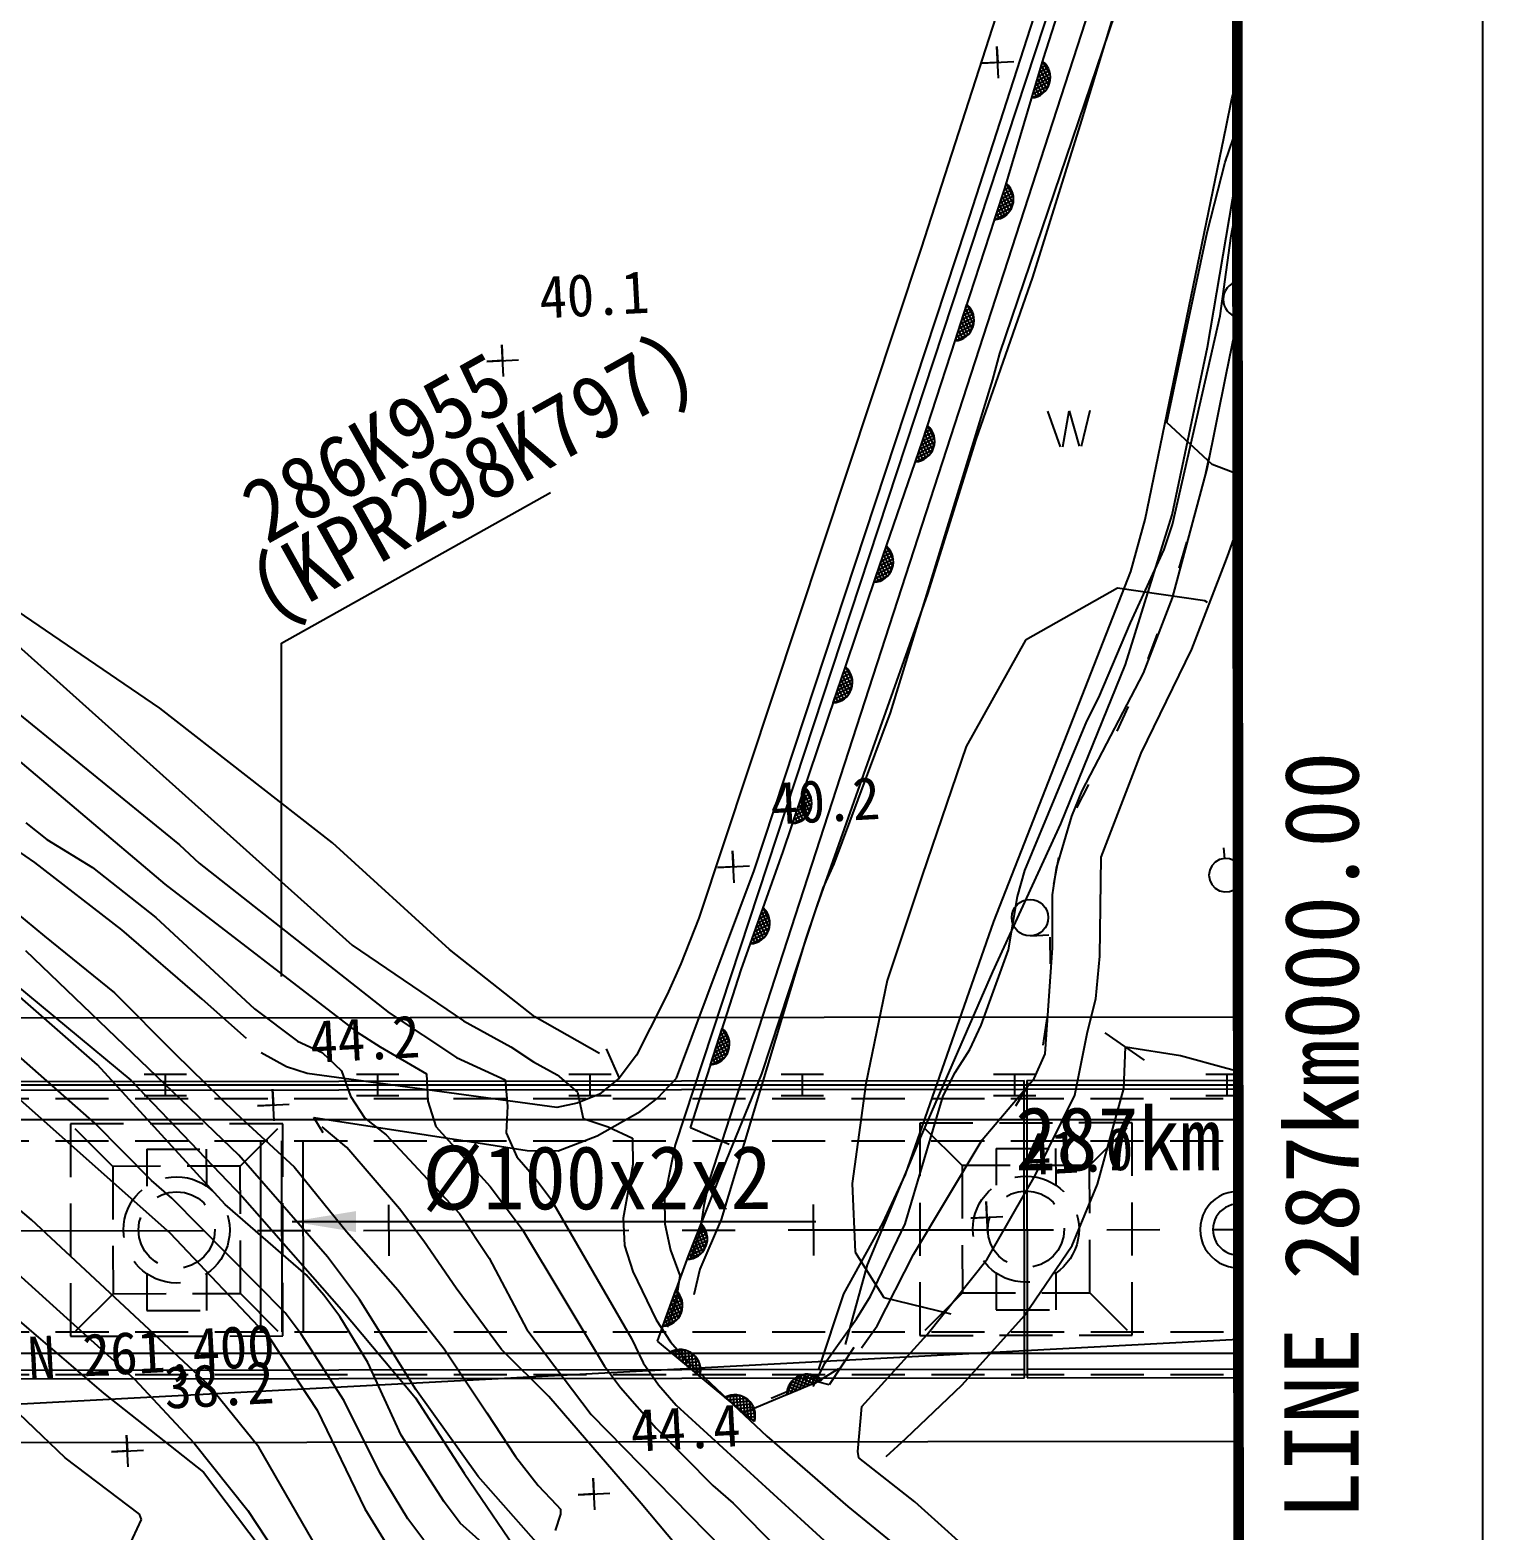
# Model space of a CAD drawing. Header units: millimetres. Extents: x 18534 to 19330, y 1103 to 1810.
# Drawn here: x 19261.5 to 19329.9, y 1459.4 to 1530.1 of the extents above; entities that cross this region are included whole.
import ezdxf
from ezdxf.enums import TextEntityAlignment as Align
from ezdxf.xclip import XClip

# ---------------------------------------------------------------- set-up
doc = ezdxf.new("R2010")
doc.units = ezdxf.units.MM
doc.header["$LTSCALE"] = 10
doc.header["$MEASUREMENT"] = 0
doc.header["$XCLIPFRAME"] = 2
for name, pattern in [('A-CENTR01', [2, 1.25, -0.25, 0.25, -0.25]), ('CENTER', [2, 1.25, -0.25, 0.25, -0.25]), ('DASHED2', [0.375, 0.25, -0.125]), ('HIDDEN', [0.375, 0.25, -0.125])]:
    doc.linetypes.add(name, pattern=pattern)
for name, color, linetype in [('TN-CABL', 4, 'Continuous'), ('TN-MACL', 6, 'A-CENTR01'), ('TZ-BASE', 253, 'Continuous'), ('TZ-CABL', 4, 'Continuous'), ('TZ-MACT', 6, 'Continuous')]:
    doc.layers.add(name, color=color, linetype=linetype)
doc.layers.add('TX-PAPR', color=2, linetype='Continuous', plot=False)
doc.styles.add('GUL', font='GulimChe.ttf')
doc.styles.get("Standard").update_dxf_attribs({"font": 'GulimChe.ttf'})
doc.styles.add('굴림체', font='GulimChe.ttf')
doc.linetypes.add('ZIGZAG', pattern='A,0.0001,-0.2,[131,ltypeshp.shx,S=0.2,R=0,X=-0.2,Y=0],-0.4,[131,ltypeshp.shx,S=0.2,R=180,X=0.2,Y=0],-0.2', length=0.8001)
doc.dimstyles.get("Standard").update_dxf_attribs({"dimtxt": 0.18, "dimasz": 0.18, "dimexe": 0.18, "dimexo": 0.0625, "dimgap": 0.09, "dimtad": 0, "dimtih": 1, "dimtoh": 1, "dimdec": 4, "dimzin": 0, "dimdsep": 46, "dimtxsty": 'Standard', "dimcen": 0.09, "dimadec": 0, "dimazin": 0, "dimtfac": 1, "dimtdec": 4, "dimtofl": 0, "dimtmove": 0, "dimatfit": 3, "dimfxl": 0, "dimtolj": 1, "dimtzin": 0, "dimarcsym": 0})

# ---------------------------------------------------------------- blocks, each defined once
blk = doc.blocks.new('JD-FGHFH5FN')
at = {"layer": 'TZ-BASE'}
for p, q in [((699.385, 91.277, -54.753), (685.06, 46.883, -54.753)), ((687.175, 47.858, -51.638), (699.39, 85.637, -51.638)), ((699.397, 77.939, 38.993), (675.098, 3.002, 38.993)), ((695.118, 70.368, 39.993), (673.481, 4.63, 39.993)), ((696.473, 64.653, 37.993), (688.746, 41.912, 37.993)), ((690.828, 55.809, 38.652), (692.707, 61.721, 38.652)), ((692.631, 52.902, 38.714), (695.035, 60.876, 38.714)), ((688.631, 56.379, 40.309), (688.671, 55.63, 40.309)), ((688.711, 54.881, 40.309), (688.631, 56.379, 40.309)), ((687.922, 55.591, 40.309), (689.42, 55.67, 40.309)), ((688.671, 55.63, 40.309), (687.922, 55.591, 40.309)), ((689, 49.692, 38.652), (690.828, 55.809, 38.652)), ((690.274, 53.956, 38.652), (690.79, 55.68, 38.652)), ((691.098, 55.233, 38.652), (690.571, 54.949, 38.652)), ((691.039, 55.372, 38.652), (690.632, 55.152, 38.652)), ((691.069, 54.541, 38.652), (690.67, 55.28, 38.652)), ((690.96, 55.5, 38.652), (690.693, 55.355, 38.652)), ((691.13, 54.743, 38.652), (690.731, 55.483, 38.652)), ((690.86, 55.617, 38.652), (690.753, 55.559, 38.652)), ((691.141, 55.039, 38.652), (690.799, 55.673, 38.652)), ((691.066, 54.534, 38.652), (690.328, 54.136, 38.652)), ((691.13, 54.739, 38.652), (690.389, 54.339, 38.652)), ((690.641, 54.07, 38.652), (690.427, 54.467, 38.652)), ((691.148, 54.919, 38.652), (690.45, 54.542, 38.652)), ((690.767, 54.153, 38.652), (690.488, 54.67, 38.652)), ((691.135, 55.083, 38.652), (690.51, 54.746, 38.652)), ((690.882, 54.256, 38.652), (690.549, 54.873, 38.652)), ((690.983, 54.384, 38.652), (690.609, 55.077, 38.652)), ((699.69, 53.912, 37.993), (699.95, 54.846, 37.993)), ((690.356, 53.968, 38.652), (690.306, 54.06, 38.652)), ((690.897, 54.273, 38.652), (690.321, 53.962, 38.652)), ((690.504, 54.008, 38.652), (690.366, 54.263, 38.652)), ((699.42, 52.602, 37.993), (699.69, 53.912, 37.993)), ((690.323, 45.514, 38.714), (692.631, 52.902, 38.714)), ((695.607, 34.09, 37.993), (699.42, 52.602, 37.993)), ((699.379, 50.938, 41.808), (699.952, 52.582, 41.808)), ((698.54, 47.612, 41.808), (699.379, 50.938, 41.808)), ((698.54, 47.612, 41.808), (699.379, 50.938, 41.808)), ((699.379, 50.938, 41.808), (699.421, 51.059, 41.808)), ((699.877, 50.088, 38.402), (699.954, 50.421, 38.402)), ((687.115, 43.904, 38.652), (689, 49.692, 38.652)), ((688.52, 48.218, 38.652), (689.078, 49.93, 38.652)), ((689.32, 49.615, 38.652), (688.907, 49.406, 38.652)), ((689.329, 48.784, 38.652), (688.948, 49.532, 38.652)), ((689.244, 49.745, 38.652), (688.973, 49.607, 38.652)), ((689.396, 48.984, 38.652), (689.014, 49.734, 38.652)), ((689.147, 49.864, 38.652), (689.039, 49.809, 38.652)), ((689.413, 49.28, 38.652), (689.087, 49.922, 38.652)), ((699.424, 47.402, 38.402), (699.877, 50.088, 38.402)), ((689.395, 48.98, 38.652), (688.644, 48.599, 38.652)), ((689.417, 49.16, 38.652), (688.71, 48.8, 38.652)), ((689.018, 48.403, 38.652), (688.751, 48.927, 38.652)), ((689.408, 49.324, 38.652), (688.776, 49.002, 38.652)), ((689.135, 48.504, 38.652), (688.817, 49.129, 38.652)), ((689.375, 49.475, 38.652), (688.841, 49.204, 38.652)), ((689.24, 48.629, 38.652), (688.883, 49.33, 38.652)), ((699.666, 47.466, 38.993), (699.955, 49.022, 38.993)), ((688.602, 48.228, 38.652), (688.554, 48.322, 38.652)), ((689.151, 48.52, 38.652), (688.567, 48.223, 38.652)), ((689.326, 48.777, 38.652), (688.579, 48.397, 38.652)), ((688.751, 48.265, 38.652), (688.62, 48.524, 38.652)), ((688.89, 48.324, 38.652), (688.686, 48.725, 38.652)), ((677.191, 17.563, -51.638), (687.175, 47.858, -51.638)), ((697.587, 43.2, 41.808), (698.54, 47.612, 41.808)), ((697.587, 43.2, 41.808), (698.54, 47.612, 41.808)), ((698.549, 42.207, 38.402), (699.424, 47.402, 38.402)), ((699.426, 45.751, 38.993), (699.666, 47.466, 38.993)), ((685.06, 46.883, -54.753), (674.596, 15.318, -54.753)), ((687.655, 37.859, 38.714), (690.323, 45.514, 38.714)), ((699.139, 43.698, 38.993), (699.426, 45.751, 38.993)), ((685.122, 37.779, 38.652), (687.115, 43.904, 38.652)), ((686.662, 42.513, 38.652), (687.22, 44.225, 38.652)), ((687.462, 43.911, 38.652), (687.049, 43.701, 38.652)), ((687.386, 44.04, 38.652), (687.115, 43.902, 38.652)), ((687.537, 43.279, 38.652), (687.156, 44.029, 38.652)), ((687.289, 44.159, 38.652), (687.18, 44.104, 38.652)), ((687.555, 43.575, 38.652), (687.228, 44.217, 38.652)), ((687.537, 43.276, 38.652), (686.786, 42.894, 38.652)), ((687.559, 43.455, 38.652), (686.852, 43.095, 38.652)), ((687.16, 42.698, 38.652), (686.893, 43.222, 38.652)), ((687.55, 43.619, 38.652), (686.918, 43.297, 38.652)), ((687.277, 42.799, 38.652), (686.959, 43.424, 38.652)), ((687.517, 43.77, 38.652), (686.983, 43.499, 38.652)), ((687.382, 42.924, 38.652), (687.025, 43.625, 38.652)), ((687.471, 43.079, 38.652), (687.09, 43.827, 38.652)), ((696.64, 38.664, 41.808), (697.587, 43.2, 41.808)), ((696.64, 38.664, 41.808), (697.587, 43.2, 41.808)), ((696.907, 33.861, 38.993), (699.139, 43.698, 38.993)), ((699.43, 40.924, 39.993), (699.96, 43.537, 39.993)), ((686.744, 42.523, 38.652), (686.696, 42.617, 38.652)), ((687.293, 42.815, 38.652), (686.709, 42.518, 38.652)), ((687.468, 43.072, 38.652), (686.721, 42.692, 38.652)), ((686.893, 42.56, 38.652), (686.762, 42.819, 38.652)), ((687.032, 42.619, 38.652), (686.828, 43.02, 38.652)), ((665.31, 42.331, 40.081), (665.35, 41.582, 40.081)), ((665.39, 40.833, 40.081), (665.31, 42.331, 40.081)), ((688.746, 41.912, 37.993), (688.43, 40.691, 37.993)), ((696.89, 34.309, 38.402), (698.549, 42.207, 38.402)), ((664.601, 41.542, 40.081), (666.099, 41.622, 40.081)), ((665.35, 41.582, 40.081), (664.601, 41.542, 40.081)), ((688.43, 40.691, 37.993), (683.609, 24.991, 37.993)), ((698.528, 36.475, 39.993), (699.43, 40.924, 39.993)), ((691.016, 39.207, 38.402), (691.603, 37.517, 38.402)), ((691.739, 37.524, 38.402), (692.034, 39.216, 38.402)), ((692.034, 39.216, 38.402), (692.507, 37.543, 38.402)), ((692.62, 37.549, 38.402), (693.028, 39.246, 38.402)), ((684.79, 36.813, 38.652), (685.374, 38.515, 38.652)), ((685.611, 38.198, 38.652), (685.195, 37.994, 38.652)), ((685.537, 38.328, 38.652), (685.264, 38.195, 38.652)), ((685.677, 37.565, 38.652), (685.307, 38.321, 38.652)), ((685.442, 38.449, 38.652), (685.333, 38.395, 38.652)), ((685.7, 37.86, 38.652), (685.383, 38.507, 38.652)), ((698.772, 36.687, 41.808), (696.64, 38.664, 41.808)), ((698.772, 36.687, 41.808), (696.64, 38.664, 41.808)), ((682.932, 31.395, 38.652), (685.122, 37.779, 38.652)), ((685.676, 37.561, 38.652), (684.92, 37.191, 38.652)), ((685.701, 37.741, 38.652), (684.989, 37.392, 38.652)), ((685.291, 36.99, 38.652), (685.032, 37.518, 38.652)), ((685.695, 37.905, 38.652), (685.058, 37.593, 38.652)), ((685.409, 37.089, 38.652), (685.101, 37.719, 38.652)), ((685.664, 38.056, 38.652), (685.127, 37.793, 38.652)), ((685.516, 37.212, 38.652), (685.17, 37.919, 38.652)), ((685.607, 37.366, 38.652), (685.239, 38.12, 38.652)), ((685.383, 30.597, 38.714), (687.655, 37.859, 38.714)), ((684.872, 36.821, 38.652), (684.826, 36.916, 38.652)), ((685.425, 37.104, 38.652), (684.837, 36.817, 38.652)), ((685.604, 37.359, 38.652), (684.851, 36.991, 38.652)), ((685.022, 36.856, 38.652), (684.894, 37.117, 38.652)), ((685.161, 36.913, 38.652), (684.963, 37.317, 38.652)), ((698.424, 36.054, 39.993), (698.627, 37.02, 39.993)), ((696.906, 30.41, 39.993), (698.528, 36.475, 39.993)), ((699.434, 36.433, 41.808), (698.772, 36.687, 41.808)), ((699.967, 36.229, 41.808), (698.772, 36.687, 41.808)), ((694.691, 27.259, 38.402), (696.89, 34.309, 38.402)), ((694.934, 31.646, 37.993), (695.607, 34.09, 37.993)), ((696.506, 32.677, 38.993), (696.907, 33.861, 38.993)), ((699.554, 32.524, 41.372), (699.969, 33.676, 41.372)), ((682.844, 31.137, 38.652), (683.428, 32.84, 38.652)), ((683.591, 32.653, 38.652), (683.318, 32.519, 38.652)), ((683.731, 31.889, 38.652), (683.361, 32.645, 38.652)), ((683.496, 32.773, 38.652), (683.387, 32.72, 38.652)), ((683.753, 32.185, 38.652), (683.437, 32.832, 38.652)), ((694.925, 29.234, 38.993), (696.506, 32.677, 38.993)), ((697.214, 31.797, 39.993), (697.571, 33.02, 39.993)), ((683.73, 31.886, 38.652), (682.974, 31.516, 38.652)), ((683.755, 32.065, 38.652), (683.043, 31.716, 38.652)), ((683.344, 31.314, 38.652), (683.086, 31.842, 38.652)), ((683.749, 32.229, 38.652), (683.112, 31.917, 38.652)), ((683.463, 31.413, 38.652), (683.155, 32.043, 38.652)), ((683.718, 32.381, 38.652), (683.18, 32.118, 38.652)), ((683.57, 31.536, 38.652), (683.223, 32.244, 38.652)), ((683.665, 32.522, 38.652), (683.249, 32.318, 38.652)), ((683.661, 31.69, 38.652), (683.292, 32.444, 38.652)), ((697.817, 27.991, 41.372), (699.438, 32.222, 41.372)), ((699.438, 32.222, 41.372), (699.554, 32.524, 41.372)), ((680.601, 24.505, 38.652), (682.932, 31.395, 38.652)), ((682.926, 31.146, 38.652), (682.879, 31.24, 38.652)), ((683.479, 31.429, 38.652), (682.891, 31.141, 38.652)), ((683.658, 31.684, 38.652), (682.905, 31.315, 38.652)), ((683.076, 31.181, 38.652), (682.948, 31.441, 38.652)), ((683.215, 31.237, 38.652), (683.017, 31.642, 38.652)), ((688.487, 15.162, 37.993), (694.934, 31.646, 37.993)), ((649.212, 25.205, 40.542), (640.786, 30.956, 40.542)), ((682.635, 22.856, 38.714), (685.383, 30.597, 38.714)), ((694.311, 30.859, 41.58), (689.979, 28.406, 41.58)), ((698.415, 30.265, 41.58), (694.311, 30.859, 41.58)), ((695.538, 26.851, 39.993), (696.906, 30.41, 39.993)), ((698.543, 30.188, 41.58), (698.415, 30.265, 41.58)), ((693.43, 25.711, 38.993), (694.925, 29.234, 38.993)), ((642.237, 28.417, 41.002), (658.268, 14.048, 41.002)), ((689.979, 28.406, 41.58), (687.183, 23.406, 41.58)), ((695.755, 27.527, 39.993), (696.197, 28.712, 39.993)), ((639.281, 27.61, 41.993), (650.141, 18.774, 41.993)), ((695.431, 23.094, 41.372), (697.817, 27.991, 41.372)), ((680.922, 25.453, 38.652), (681.499, 27.158, 38.652)), ((681.663, 26.972, 38.652), (681.39, 26.837, 38.652)), ((681.806, 26.209, 38.652), (681.433, 26.963, 38.652)), ((681.567, 27.092, 38.652), (681.458, 27.038, 38.652)), ((681.827, 26.504, 38.652), (681.508, 27.15, 38.652)), ((691.641, 19.752, 38.402), (694.691, 27.259, 38.402)), ((681.805, 26.206, 38.652), (681.05, 25.832, 38.652)), ((681.829, 26.385, 38.652), (681.118, 26.033, 38.652)), ((681.822, 26.549, 38.652), (681.186, 26.234, 38.652)), ((681.54, 25.732, 38.652), (681.229, 26.36, 38.652)), ((681.791, 26.701, 38.652), (681.254, 26.435, 38.652)), ((681.646, 25.855, 38.652), (681.297, 26.561, 38.652)), ((681.737, 26.841, 38.652), (681.322, 26.636, 38.652)), ((681.737, 26.01, 38.652), (681.365, 26.762, 38.652)), ((692.643, 21.307, 39.993), (695.538, 26.851, 39.993)), ((638.78, 25.923, 42.993), (649.441, 16.91, 42.993)), ((681.004, 25.462, 38.652), (680.957, 25.557, 38.652)), ((681.556, 25.748, 38.652), (680.969, 25.458, 38.652)), ((681.734, 26.003, 38.652), (680.982, 25.632, 38.652)), ((681.153, 25.498, 38.652), (681.025, 25.758, 38.652)), ((681.293, 25.555, 38.652), (681.093, 25.959, 38.652)), ((681.422, 25.632, 38.652), (681.161, 26.16, 38.652)), ((692.859, 24.602, 38.993), (693.43, 25.711, 38.993)), ((657.334, 18.857, 40.542), (649.212, 25.205, 40.542)), ((683.609, 24.991, 37.993), (680.956, 17.878, 37.993)), ((694.296, 24.13, 39.993), (694.823, 25.278, 39.993)), ((678.562, 18.46, 38.652), (680.601, 24.505, 38.652)), ((689.953, 17.56, 38.993), (692.859, 24.602, 38.993)), ((687.183, 23.406, 41.58), (685.104, 17.318, 41.58)), ((680.108, 15.707, 38.714), (682.635, 22.856, 38.714)), ((693.546, 18.18, 41.372), (695.431, 23.094, 41.372)), ((643.323, 17.936, -54.753), (638.291, 21.396, -54.753)), ((679.003, 19.768, 38.652), (679.579, 21.474, 38.652)), ((679.743, 21.288, 38.652), (679.47, 21.153, 38.652)), ((679.886, 20.525, 38.652), (679.513, 21.279, 38.652)), ((679.647, 21.408, 38.652), (679.538, 21.354, 38.652)), ((679.907, 20.82, 38.652), (679.587, 21.466, 38.652)), ((692.159, 20.119, 39.993), (692.643, 21.307, 39.993)), ((692.39, 20.505, 39.993), (692.961, 21.613, 39.993)), ((679.886, 20.521, 38.652), (679.131, 20.148, 38.652)), ((679.91, 20.701, 38.652), (679.199, 20.349, 38.652)), ((679.903, 20.865, 38.652), (679.267, 20.55, 38.652)), ((679.621, 20.047, 38.652), (679.309, 20.676, 38.652)), ((679.871, 21.016, 38.652), (679.335, 20.751, 38.652)), ((679.727, 20.171, 38.652), (679.377, 20.877, 38.652)), ((679.817, 21.157, 38.652), (679.402, 20.952, 38.652)), ((679.818, 20.326, 38.652), (679.445, 21.078, 38.652)), ((679.085, 19.778, 38.652), (679.038, 19.872, 38.652)), ((679.636, 20.063, 38.652), (679.05, 19.773, 38.652)), ((679.814, 20.319, 38.652), (679.063, 19.947, 38.652)), ((679.235, 19.813, 38.652), (679.106, 20.073, 38.652)), ((679.374, 19.87, 38.652), (679.174, 20.274, 38.652)), ((679.503, 19.948, 38.652), (679.242, 20.475, 38.652)), ((691.444, 17.673, 39.993), (692.159, 20.119, 39.993)), ((642.899, 19.799, 43.993), (643.892, 19.015, 43.993)), ((688.44, 12.779, 38.402), (691.641, 19.752, 38.402)), ((643.892, 19.015, 43.993), (646.034, 17.704, 43.993)), ((650.141, 18.774, 41.993), (651.056, 17.902, 41.993)), ((662.856, 13.84, 40.542), (657.334, 18.857, 40.542)), ((676.182, 18.484, 40.206), (676.222, 17.735, 40.206)), ((676.262, 16.986, 40.206), (676.182, 18.484, 40.206)), ((676.584, 12.876, 38.652), (678.562, 18.46, 38.652)), ((699.367, 18.106, 41.808), (699.317, 18.624, 41.808)), ((647.425, 14.764, -54.753), (643.323, 17.936, -54.753)), ((646.034, 17.704, 43.993), (649.016, 15.351, 43.993)), ((651.056, 17.902, 41.993), (660.002, 10.846, 41.993)), ((675.473, 17.695, 40.206), (676.971, 17.775, 40.206)), ((676.222, 17.735, 40.206), (675.473, 17.695, 40.206)), ((680.956, 17.878, 37.993), (680.428, 16.73, 37.993)), ((691.314, 16.919, 39.993), (691.545, 18.177, 39.993)), ((693.478, 13.519, 41.372), (693.546, 18.18, 41.372)), ((640.533, 17.137, -51.929), (643.78, 14.465, -51.929)), ((673.543, 7.782, -51.638), (677.191, 17.563, -51.638)), ((685.104, 17.318, 41.58), (683.469, 12.374, 41.58)), ((689.595, 16.337, 38.993), (689.953, 17.56, 38.993)), ((691.255, 16.417, 39.993), (691.444, 17.673, 39.993)), ((646.154, 5.65, 41.993), (633.825, 16.496, 41.993)), ((649.441, 16.91, 42.993), (658.506, 9.942, 42.993)), ((680.428, 16.73, 37.993), (679.627, 14.363, 37.993)), ((689.175, 13.822, 38.993), (689.595, 16.337, 38.993)), ((691.25, 13.922, 39.993), (691.255, 16.417, 39.993)), ((677.019, 14.106, 38.652), (677.62, 15.803, 38.652)), ((677.782, 15.614, 38.652), (677.507, 15.483, 38.652)), ((677.914, 14.849, 38.652), (677.552, 15.609, 38.652)), ((677.567, 7.975, 38.714), (680.108, 15.707, 38.714)), ((677.688, 15.735, 38.652), (677.578, 15.683, 38.652)), ((677.939, 15.144, 38.652), (677.629, 15.795, 38.652)), ((649.016, 15.351, 43.993), (653.672, 11.042, 43.993)), ((674.596, 15.318, -54.753), (673.743, 13.156, -54.753)), ((677.94, 15.025, 38.652), (677.224, 14.683, 38.652)), ((677.935, 15.189, 38.652), (677.295, 14.883, 38.652)), ((677.641, 14.376, 38.652), (677.339, 15.009, 38.652)), ((677.906, 15.341, 38.652), (677.366, 15.083, 38.652)), ((677.749, 14.498, 38.652), (677.41, 15.209, 38.652)), ((677.854, 15.482, 38.652), (677.436, 15.283, 38.652)), ((677.842, 14.651, 38.652), (677.481, 15.409, 38.652)), ((684.318, 3.236, 37.993), (688.487, 15.162, 37.993)), ((646.272, 8.4, 42.993), (639.589, 14.235, 42.993)), ((643.78, 14.465, -51.929), (647.069, 11.795, -51.929)), ((651.2, 11.494, -54.753), (647.425, 14.764, -54.753)), ((679.627, 14.363, 37.993), (675.645, 1.116, 37.993)), ((677.101, 14.114, 38.652), (677.056, 14.209, 38.652)), ((677.657, 14.391, 38.652), (677.066, 14.11, 38.652)), ((677.839, 14.644, 38.652), (677.082, 14.283, 38.652)), ((677.251, 14.147, 38.652), (677.127, 14.409, 38.652)), ((677.913, 14.846, 38.652), (677.153, 14.483, 38.652)), ((677.391, 14.202, 38.652), (677.198, 14.609, 38.652)), ((677.521, 14.278, 38.652), (677.268, 14.809, 38.652)), ((690.234, 14.481, 40.625), (691.069, 14.525, 40.625)), ((691.161, 13.169, 39.993), (691.143, 14.415, 39.993)), ((652.921, 4.145, 43.993), (642.896, 13.769, 43.993)), ((658.268, 14.048, 41.002), (663.513, 10.473, 41.002)), ((666.876, 10.665, 40.542), (662.856, 13.84, 40.542)), ((687.89, 10.268, 38.993), (689.175, 13.822, 38.993)), ((690.907, 8.915, 39.993), (691.25, 13.922, 39.993)), ((693.283, 11.514, 41.372), (693.478, 13.519, 41.372)), ((673.743, 13.156, -54.753), (673.105, 11.712, -54.753)), ((674.195, 5.443, 38.652), (676.584, 12.876, 38.652)), ((685.03, 4.964, 38.402), (688.44, 12.779, 38.402)), ((641.785, 12.706, 43.719), (647.848, 7.674, 43.719)), ((683.469, 12.374, 41.58), (682.455, 7.502, 41.58)), ((647.069, 11.795, -51.929), (649.908, 8.937, -51.929)), ((653.285, 9.639, -54.753), (651.2, 11.494, -54.753)), ((673.105, 11.712, -54.753), (672.307, 10.135, -54.753)), ((692.9, 9.957, 41.372), (693.283, 11.514, 41.372)), ((500.631, 10.483), (699.99, 10.671)), ((653.672, 11.042, 43.993), (655.699, 9.517, 43.993)), ((660.002, 10.846, 41.993), (663.179, 8.752, 41.993)), ((669.911, 8.939, 40.542), (666.876, 10.665, 40.542)), ((638.474, 10.441, 41.002), (649.674, 0.496, 41.002)), ((658.506, 9.942, 42.993), (659.579, 9.245, 42.993)), ((663.513, 10.473, 41.002), (665.734, 9.249, 41.002)), ((672.307, 10.135, -54.753), (671.661, 8.856, -54.753)), ((675.147, 8.406, 38.652), (675.698, 10.12, 38.652)), ((675.865, 9.936, 38.652), (675.594, 9.797, 38.652)), ((676.02, 9.175, 38.652), (675.635, 9.924, 38.652)), ((675.767, 10.054, 38.652), (675.659, 9.999, 38.652)), ((676.036, 9.471, 38.652), (675.707, 10.112, 38.652)), ((687.363, 9.12, 38.993), (687.89, 10.268, 38.993)), ((690.804, 9.326, 39.993), (690.994, 10.583, 39.993)), ((692.295, 6.975, 41.372), (692.9, 9.957, 41.372)), ((695.584, 8.63, 41.538), (693.734, 9.914, 41.538)), ((655.699, 9.517, 43.993), (656.847, 8.99, 43.993)), ((659.579, 9.245, 42.993), (661.761, 7.978, 42.993)), ((665.734, 9.249, 41.002), (666.806, 8.552, 41.002)), ((676.04, 9.351, 38.652), (675.335, 8.989, 38.652)), ((676.031, 9.515, 38.652), (675.4, 9.191, 38.652)), ((675.761, 8.694, 38.652), (675.44, 9.318, 38.652)), ((675.997, 9.666, 38.652), (675.465, 9.393, 38.652)), ((675.865, 8.819, 38.652), (675.505, 9.52, 38.652)), ((675.941, 9.806, 38.652), (675.529, 9.595, 38.652)), ((675.954, 8.975, 38.652), (675.57, 9.722, 38.652)), ((694.608, 7.294, 40.749), (694.681, 9.252, 40.749)), ((694.681, 9.252, 40.749), (697.279, 8.836, 40.749)), ((649.908, 8.937, -51.929), (652.788, 6.122, -51.929)), ((655.178, 8.316, -54.753), (653.982, 8.966, -54.753)), ((656.847, 8.99, 43.993), (657.762, 8.119, 43.993)), ((663.179, 8.752, 41.993), (665.475, 7.698, 41.993)), ((666.806, 8.552, 41.002), (667.917, 7.94, 41.002)), ((670.233, 9.162, 40.791), (670.84, 7.777, 40.791)), ((671.661, 8.856, -54.753), (670.84, 7.777, -54.753)), ((675.229, 8.416, 38.652), (675.181, 8.51, 38.652)), ((675.776, 8.71, 38.652), (675.194, 8.411, 38.652)), ((675.951, 8.968, 38.652), (675.205, 8.585, 38.652)), ((675.378, 8.454, 38.652), (675.246, 8.712, 38.652)), ((676.019, 9.172, 38.652), (675.27, 8.787, 38.652)), ((675.517, 8.513, 38.652), (675.311, 8.914, 38.652)), ((675.644, 8.593, 38.652), (675.376, 9.116, 38.652)), ((686.666, 8.047, 38.993), (687.363, 9.12, 38.993)), ((690.38, 7.767, 39.993), (690.907, 8.915, 39.993)), ((697.279, 8.836, 40.749), (699.46, 8.251, 40.749)), ((652.283, 1.827, 42.993), (646.272, 8.4, 42.993)), ((648.464, 7.959), (650.464, 7.961)), ((649.464, 7.96), (649.465, 6.96)), ((656.15, 7.988, -54.753), (655.178, 8.316, -54.753)), ((667.912, 6.389, -54.753), (656.15, 7.988, -54.753)), ((657.762, 8.119, 43.993), (658.193, 6.934, 43.993)), ((658.464, 7.96), (660.464, 7.962)), ((659.464, 7.961), (659.465, 6.961)), ((661.761, 7.978, 42.993), (661.822, 6.691, 42.993)), ((667.917, 7.94, 41.002), (668.871, 7.112, 41.002)), ((668.464, 7.96), (670.464, 7.962)), ((669.464, 7.961), (669.465, 6.961)), ((672.632, 6.823, -51.638), (673.543, 7.782, -51.638)), ((675.593, 3.181, 38.714), (677.567, 7.975, 38.714)), ((678.464, 7.961), (680.464, 7.963)), ((679.464, 7.962), (679.465, 6.962)), ((686.095, 6.938, 38.993), (686.666, 8.047, 38.993)), ((688.464, 7.961), (690.464, 7.963)), ((689.464, 7.962), (689.465, 6.962)), ((698.464, 7.962), (699.993, 7.963)), ((699.46, 8.251, 40.749), (699.993, 8.108, 40.749)), ((699.464, 7.962), (699.465, 6.962)), ((469.465, 7.453), (699.993, 7.462)), ((610.043, 7.586), (689.913, 7.661)), ((610.044, 7.186), (689.914, 7.261)), ((647.848, 7.674, 43.719), (653.101, 2.187, 43.719)), ((654.514, 7.259, 44.151), (654.554, 6.51, 44.151)), ((654.594, 5.761, 44.151), (654.514, 7.259, 44.151)), ((665.475, 7.698, 41.993), (665.576, 6.455, 41.993)), ((668.871, 7.112, 41.002), (669.138, 5.877, 41.002)), ((670.84, 7.777, -54.753), (669.919, 7.026, -54.753)), ((682.455, 7.502, 41.58), (681.807, 2.813, 41.58)), ((687.941, 4.864, 39.993), (690.38, 7.767, 39.993)), ((689.527, 6.479, 39.993), (690.182, 7.55, 39.993)), ((689.926, -6.338), (689.913, 7.661)), ((690.043, 7.662), (699.993, 7.677)), ((690.043, 7.662), (690.056, -6.338)), ((690.044, 7.262), (699.994, 7.277)), ((693.369, 2.785, 40.749), (694.608, 7.294, 40.749)), ((648.465, 6.959), (650.465, 6.961)), ((653.805, 6.47, 44.151), (655.303, 6.55, 44.151)), ((654.554, 6.51, 44.151), (653.805, 6.47, 44.151)), ((658.193, 6.934, 43.993), (658.867, 5.885, 43.993)), ((658.465, 6.96), (660.465, 6.962)), ((661.822, 6.691, 42.993), (662.212, 5.504, 42.993)), ((665.576, 6.455, 41.993), (665.511, 5.205, 41.993)), ((668.859, 6.601, -54.753), (667.912, 6.389, -54.753)), ((668.465, 6.96), (670.465, 6.962)), ((669.919, 7.026, -54.753), (668.859, 6.601, -54.753)), ((671.83, 6.203, -51.638), (672.632, 6.823, -51.638)), ((678.465, 6.961), (680.465, 6.963)), ((684.305, 0.906, 38.993), (686.095, 6.938, 38.993)), ((688.465, 6.961), (690.465, 6.963)), ((690.439, 3.185, 41.372), (692.295, 6.975, 41.372)), ((698.465, 6.962), (699.994, 6.963)), ((652.788, 6.122, -51.929), (655.529, 3.592, -51.929)), ((656.457, 5.924, -51.638), (664.501, 4.687, -51.638)), ((656.908, 5.197, -51.638), (656.457, 5.924, -51.638)), ((658.867, 5.885, 43.993), (659.861, 5.101, 43.993)), ((669.138, 5.877, 41.002), (670.322, 5.476, 41.002)), ((669.805, 5.066, -51.638), (671.83, 6.203, -51.638)), ((648.82, 2.95, 41.993), (646.154, 5.65, 41.993)), ((658.022, 4.502, -55.584), (656.852, 5.485, -55.584)), ((659.861, 5.101, 43.993), (663.323, 1.399, 43.993)), ((662.212, 5.504, 42.993), (664.759, 2.674, 42.993)), ((665.511, 5.205, 41.993), (666.023, 4.065, 41.993)), ((667.968, 4.354, -51.638), (669.805, 5.066, -51.638)), ((670.322, 5.476, 41.002), (671.47, 4.949, 41.002)), ((676.021, 4.657, 38.652), (674.195, 5.443, 38.652)), ((682.531, -1.019, 38.402), (685.03, 4.964, 38.402)), ((660.489, 1.626, -55.584), (658.022, 4.502, -55.584)), ((664.501, 4.687, -51.638), (666.512, 4.368, -51.638)), ((666.512, 4.368, -51.638), (667.968, 4.354, -51.638)), ((671.47, 4.949, 41.002), (671.488, 3.703, 41.002)), ((673.481, 4.63, 39.993), (672.976, 2.152, 39.993)), ((684.706, -0.53, 39.993), (687.941, 4.864, 39.993)), ((643.17, 1.1, 39.993), (640.267, 3.539, 39.993)), ((657.1, -0.645, 43.993), (652.921, 4.145, 43.993)), ((655.529, 3.592, -51.929), (658.004, 0.55, -51.929)), ((666.023, 4.065, 41.993), (666.859, 3.107, 41.993)), ((671.488, 3.703, 41.002), (671.026, 1.186, 41.002)), ((649.774, 2.123, 41.993), (648.82, 2.95, 41.993)), ((666.859, 3.107, 41.993), (667.614, 2.103, 41.993)), ((674.11, -0.591, 39.565), (675.593, 3.181, 39.565)), ((675.098, 3.002, 38.993), (674.823, 1.783, 38.993)), ((683.263, 0.94, 37.993), (684.318, 3.236, 37.993)), ((688.174, -0.749, 41.372), (690.439, 3.185, 41.372)), ((655.106, -3.277, 41.993), (649.774, 2.123, 41.993)), ((653.101, 2.187, 43.719), (657.764, -3.121, 43.719)), ((664.759, 2.674, 42.993), (666.269, 0.667, 42.993)), ((672.976, 2.152, 39.993), (672.994, 0.906, 39.993)), ((681.807, 2.813, 41.58), (681.962, -0.423, 41.58)), ((692.176, -0.1, 40.749), (693.369, 2.785, 40.749)), ((656.101, -1.483, 42.993), (652.283, 1.827, 42.993)), ((660.001, -0.593), (659.999, 1.807)), ((661.643, 0.101, -55.584), (660.489, 1.626, -55.584)), ((667.614, 2.103, 41.993), (671.423, -4.492, 41.993)), ((674.823, 1.783, 38.993), (674.634, 0.527, 38.993)), ((680.001, -0.575), (679.999, 1.825)), ((688.117, 1.964, 41.015), (688.157, 1.215, 41.015)), ((688.197, 0.467, 41.015), (688.117, 1.964, 41.015)), ((651.483, -6.653, 39.993), (643.17, 1.1, 39.993)), ((663.323, 1.399, 43.993), (664.713, -0.697, 43.993)), ((671.026, 1.186, 41.002), (671.088, -0.101, 41.002)), ((672.994, 0.906, 39.993), (673.261, -0.329, 39.993)), ((674.041, -0.768, 39.565), (674.699, 0.907, 39.565)), ((674.854, 0.713, 39.565), (674.575, 0.592, 39.565)), ((674.96, -0.056, 39.565), (674.624, 0.715, 39.565)), ((675.645, 1.116, 37.993), (674.634, -1.22, 37.993)), ((674.764, 0.838, 39.565), (674.653, 0.789, 39.565)), ((674.995, 0.238, 39.565), (674.707, 0.899, 39.565)), ((681.427, -2.392, 37.993), (683.263, 0.94, 37.993)), ((682.679, -2.498, 38.993), (684.305, 0.906, 38.993)), ((687.408, 1.176, 41.015), (688.906, 1.255, 41.015)), ((688.157, 1.215, 41.015), (687.408, 1.176, 41.015)), ((649.674, 0.496, 41.002), (654.397, -4.504, 41.002)), ((658.004, 0.55, -51.929), (660.423, -2.203, -51.929)), ((663.163, -2.114, -55.584), (661.643, 0.101, -55.584)), ((666.269, 0.667, 42.993), (670.155, -5.8, 42.993)), ((674.634, 0.527, 38.993), (674.233, -0.657, 38.993)), ((674.992, 0.119, 39.565), (674.265, -0.198, 39.565)), ((674.993, 0.283, 39.565), (674.342, -0.001, 39.565)), ((674.671, -0.52, 39.565), (674.391, 0.123, 39.565)), ((674.968, 0.436, 39.565), (674.42, 0.197, 39.565)), ((674.783, -0.401, 39.565), (674.469, 0.321, 39.565)), ((674.922, 0.579, 39.565), (674.497, 0.394, 39.565)), ((674.881, -0.252, 39.565), (674.546, 0.518, 39.565)), ((658.61, -2.652, 43.993), (657.1, -0.645, 43.993)), ((664.713, -0.697, 43.993), (666.495, -4.063, 43.993)), ((671.088, -0.101, 41.002), (671.479, -1.329, 41.002)), ((672.639, -4.612, 39.565), (674.11, -0.591, 39.565)), ((673.261, -0.329, 39.993), (673.692, -1.514, 39.993)), ((674.123, -0.763, 39.565), (674.081, -0.667, 39.565)), ((674.688, -0.505, 39.565), (674.088, -0.766, 39.565)), ((674.878, -0.258, 39.565), (674.109, -0.593, 39.565)), ((674.274, -0.735, 39.565), (674.158, -0.469, 39.565)), ((674.959, -0.059, 39.565), (674.187, -0.396, 39.565)), ((674.416, -0.685, 39.565), (674.236, -0.272, 39.565)), ((674.548, -0.613, 39.565), (674.313, -0.074, 39.565)), ((681.962, -0.423, 41.58), (683.312, -2.562, 41.58)), ((682.996, -3.897, 39.993), (684.706, -0.53, 39.993)), ((689.923, -3.41, 40.749), (692.176, -0.1, 40.749)), ((642.022, -0.993, 37.983), (645.153, -3.837, 37.983)), ((671.479, -1.329, 41.002), (672.586, -3.605, 41.002)), ((674.634, -1.22, 37.993), (674.36, -2.439, 37.993)), ((681.505, -4.77, 38.402), (682.531, -1.019, 38.402)), ((685.349, -4.294, 41.372), (688.174, -0.749, 41.372)), ((656.937, -2.441, 42.993), (656.101, -1.483, 42.993)), ((665.298, -5.006, -55.584), (663.163, -2.114, -55.584)), ((673.692, -1.514, 39.993), (673.503, -2.771, 39.993)), ((641.398, -2.657, 38.402), (646.558, -7.068, 38.402)), ((657.692, -3.445, 42.993), (656.937, -2.441, 42.993)), ((661.267, -6.891, 43.993), (658.61, -2.652, 43.993)), ((660.423, -2.203, -51.929), (662.593, -4.969, -51.929)), ((672.896, -3.91, 39.565), (673.515, -2.219, 39.565)), ((673.503, -2.771, 39.993), (673.102, -3.954, 39.993)), ((673.795, -2.684, 39.565), (673.252, -2.936, 39.565)), ((673.63, -3.525, 39.565), (673.298, -2.811, 39.565)), ((673.745, -2.542, 39.565), (673.325, -2.737, 39.565)), ((673.725, -3.373, 39.565), (673.371, -2.612, 39.565)), ((673.674, -2.41, 39.565), (673.398, -2.538, 39.565)), ((673.798, -3.176, 39.565), (673.444, -2.413, 39.565)), ((673.581, -2.287, 39.565), (673.471, -2.338, 39.565)), ((673.827, -2.881, 39.565), (673.523, -2.227, 39.565)), ((680.227, -5.984, 37.993), (681.427, -2.392, 37.993)), ((682.024, -3.569, 38.993), (682.679, -2.498, 38.993)), ((683.312, -2.562, 41.58), (686.467, -3.326, 41.58)), ((655.861, -4.281, 41.993), (655.106, -3.277, 41.993)), ((659.002, -5.627, 42.993), (657.692, -3.445, 42.993)), ((657.764, -3.121, 43.719), (661.248, -7.279, 43.719)), ((673.721, -3.38, 39.565), (672.961, -3.733, 39.565)), ((673.797, -3.179, 39.565), (673.034, -3.534, 39.565)), ((673.269, -3.817, 39.565), (673.08, -3.409, 39.565)), ((673.826, -3, 39.565), (673.107, -3.335, 39.565)), ((673.4, -3.743, 39.565), (673.152, -3.21, 39.565)), ((673.823, -2.836, 39.565), (673.18, -3.135, 39.565)), ((673.521, -3.646, 39.565), (673.225, -3.01, 39.565)), ((687.002, -6.669, 40.749), (689.923, -3.41, 40.749)), ((645.153, -3.837, 37.983), (648.02, -6.403, 37.983)), ((666.495, -4.063, 43.993), (669.515, -8.077, 43.993)), ((672.586, -3.605, 41.002), (673.26, -4.654, 41.002)), ((672.978, -3.903, 39.565), (672.934, -3.807, 39.565)), ((673.537, -3.631, 39.565), (672.943, -3.907, 39.565)), ((673.129, -3.871, 39.565), (673.007, -3.608, 39.565)), ((680.543, -5.636, 38.993), (682.024, -3.569, 38.993)), ((682.255, -4.93, 39.993), (682.996, -3.897, 39.993)), ((700.004, -4.54), (0.038, -41.738)), ((654.397, -4.504, 41.002), (656.61, -7.866, 41.002)), ((657.882, -7.427, 41.993), (655.861, -4.281, 41.993)), ((671.423, -4.492, 41.993), (671.976, -5.63, 41.993)), ((676.71, -7.993, 39.565), (672.639, -4.612, 39.565)), ((673.26, -4.654, 41.002), (674.096, -5.612, 41.002)), ((681.886, -4.918, 39.565), (680.723, -6.678, 39.565)), ((682.268, -7.686, 41.372), (685.349, -4.294, 41.372)), ((660.58, -9.045, 42.993), (659.002, -5.627, 42.993)), ((662.593, -4.969, -51.929), (664.609, -7.991, -51.929)), ((667.525, -7.228, -55.584), (665.298, -5.006, -55.584)), ((671.976, -5.63, 41.993), (672.692, -6.677, 41.993)), ((674.636, -6.27, 39.565), (673.251, -5.12, 39.565)), ((673.979, -5.049, 39.565), (673.262, -5.115, 39.565)), ((673.338, -5.08, 39.565), (673.349, -5.201, 39.565)), ((674.248, -5.174, 39.565), (673.41, -5.252, 39.565)), ((673.484, -5.034, 39.565), (673.512, -5.337, 39.565)), ((674.409, -5.31, 39.565), (673.573, -5.387, 39.565)), ((673.633, -5.012, 39.565), (673.675, -5.473, 39.565)), ((674.52, -5.45, 39.565), (673.736, -5.523, 39.565)), ((673.783, -5.012, 39.565), (673.838, -5.608, 39.565)), ((674.598, -5.594, 39.565), (673.899, -5.659, 39.565)), ((673.936, -5.037, 39.565), (674.002, -5.744, 39.565)), ((674.092, -5.089, 39.565), (674.165, -5.879, 39.565)), ((674.096, -5.612, 41.002), (677.797, -9.094, 41.002)), ((674.25, -5.176, 39.565), (674.328, -6.015, 39.565)), ((674.414, -5.316, 39.565), (674.491, -6.15, 39.565)), ((674.588, -5.573, 39.565), (674.649, -6.225, 39.565)), ((679.972, -6.744, 38.993), (680.543, -5.636, 38.993)), ((610.056, -6.014), (689.926, -5.938)), ((610.056, -6.413), (689.926, -6.338)), ((644.749, -10.107, 38.818), (640.087, -5.673, 38.818)), ((670.155, -5.8, 42.993), (670.91, -6.804, 42.993)), ((674.648, -5.74, 39.565), (674.062, -5.794, 39.565)), ((674.674, -5.888, 39.565), (674.226, -5.93, 39.565)), ((674.678, -6.038, 39.565), (674.389, -6.065, 39.565)), ((674.657, -6.191, 39.565), (674.552, -6.201, 39.565)), ((679.238, -6.287, 39.565), (678.92, -7.066, 39.565)), ((679.433, -6.206, 39.565), (679.115, -6.984, 39.565)), ((679.241, -6.285, 39.565), (680.02, -6.604, 39.565)), ((679.608, -6.173, 39.565), (679.311, -6.901, 39.565)), ((679.44, -6.204, 39.565), (680.216, -6.521, 39.565)), ((679.771, -6.17, 39.565), (679.506, -6.819, 39.565)), ((679.924, -6.193, 39.565), (679.702, -6.737, 39.565)), ((679.749, -6.169, 39.565), (680.355, -6.416, 39.565)), ((680.068, -6.238, 39.565), (679.897, -6.655, 39.565)), ((680.088, -6.572, 39.993), (681.179, -5.897, 39.993)), ((680.203, -6.305, 39.565), (680.093, -6.573, 39.565)), ((690.056, -5.938), (700.006, -5.923)), ((690.056, -6.338), (700.006, -6.323)), ((646.558, -7.068, 38.402), (651.27, -10.793, 38.402)), ((648.02, -6.403, 37.983), (650.826, -9.428, 37.983)), ((653.87, -9.615, 39.993), (651.483, -6.653, 39.993)), ((664.207, -10.992, 43.993), (661.267, -6.891, 43.993)), ((670.91, -6.804, 42.993), (672.581, -8.72, 42.993)), ((672.692, -6.677, 41.993), (673.528, -7.635, 41.993)), ((680.175, -6.538, 39.565), (676.71, -7.993, 39.565)), ((678.002, -7.296, 39.993), (678.899, -6.92, 39.993)), ((680.389, -6.449, 39.565), (678.73, -7.145, 39.565)), ((679.002, -6.467, 39.565), (678.73, -7.134, 39.565)), ((678.734, -7.05, 39.565), (678.847, -7.096, 39.565)), ((678.761, -6.899, 39.565), (679.042, -7.014, 39.565)), ((678.809, -6.757, 39.565), (679.238, -6.932, 39.565)), ((678.879, -6.624, 39.565), (679.433, -6.85, 39.565)), ((678.972, -6.499, 39.565), (679.629, -6.768, 39.565)), ((679.09, -6.386, 39.565), (679.825, -6.686, 39.565)), ((680.723, -6.678, 39.565), (680.175, -6.538, 39.565)), ((680.328, -6.393, 39.565), (680.289, -6.491, 39.565)), ((684.337, -9.208, 40.749), (687.002, -6.669, 40.749)), ((659.584, -10.839, 41.993), (657.882, -7.427, 41.993)), ((661.248, -7.279, 43.719), (663.539, -10.829, 43.719)), ((669.594, -9.624, -55.584), (667.525, -7.228, -55.584)), ((673.528, -7.635, 41.993), (689.443, -22.176, 41.993)), ((677.208, -8.407, 39.565), (675.823, -7.257, 39.565)), ((676.551, -7.185, 39.565), (675.834, -7.251, 39.565)), ((675.91, -7.217, 39.565), (675.921, -7.338, 39.565)), ((676.819, -7.311, 39.565), (675.982, -7.388, 39.565)), ((676.056, -7.17, 39.565), (676.084, -7.473, 39.565)), ((676.981, -7.446, 39.565), (676.145, -7.524, 39.565)), ((676.205, -7.148, 39.565), (676.247, -7.609, 39.565)), ((677.092, -7.587, 39.565), (676.308, -7.659, 39.565)), ((676.355, -7.148, 39.565), (676.41, -7.744, 39.565)), ((677.17, -7.73, 39.565), (676.471, -7.795, 39.565)), ((676.508, -7.173, 39.565), (676.574, -7.88, 39.565)), ((676.664, -7.225, 39.565), (676.737, -8.015, 39.565)), ((676.822, -7.313, 39.565), (676.9, -8.151, 39.565)), ((676.986, -7.452, 39.565), (677.063, -8.286, 39.565)), ((677.16, -7.71, 39.565), (677.221, -8.361, 39.565)), ((682.079, -9.815, 41.372), (682.268, -7.686, 41.372)), ((656.61, -7.866, 41.002), (658.863, -12.515, 41.002)), ((664.609, -7.991, -51.929), (665.955, -10.047, -51.929)), ((669.515, -8.077, 43.993), (679.263, -18.006, 43.993)), ((677.22, -7.876, 39.565), (676.634, -7.93, 39.565)), ((676.698, -7.857, 39.993), (676.781, -7.853, 39.993)), ((677.246, -8.024, 39.565), (676.798, -8.066, 39.565)), ((677.249, -8.175, 39.565), (676.961, -8.201, 39.565)), ((677.229, -8.327, 39.565), (677.124, -8.337, 39.565)), ((647.643, -9.038, 38.212), (647.683, -9.787, 38.212)), ((647.723, -10.536, 38.212), (647.643, -9.038, 38.212)), ((662.601, -12.191, 42.993), (660.58, -9.045, 42.993)), ((672.581, -8.72, 42.993), (675.247, -11.42, 42.993)), ((677.797, -9.094, 41.002), (681.615, -12.404, 41.002)), ((500.65, -9.517), (700.009, -9.329)), ((646.934, -9.827, 38.212), (648.432, -9.747, 38.212)), ((647.683, -9.787, 38.212), (646.934, -9.827, 38.212)), ((650.826, -9.428, 37.983), (653.348, -12.593, 37.983)), ((656.41, -14.026, 39.993), (653.87, -9.615, 39.993)), ((671.883, -12.259, -55.584), (669.594, -9.624, -55.584)), ((682.134, -10.104, 41.372), (682.079, -9.815, 41.372)), ((683.421, -10.042, 40.749), (684.337, -9.208, 40.749)), ((648.245, -12.767, 38.818), (644.749, -10.107, 38.818)), ((665.955, -10.047, -51.929), (667.018, -11.41, -51.929)), ((684.771, -12.182, 41.372), (682.134, -10.104, 41.372)), ((651.27, -10.793, 38.402), (653.934, -14.324, 38.402)), ((660.893, -12.98, 41.993), (659.584, -10.839, 41.993)), ((663.539, -10.829, 43.719), (666.441, -15.106, 43.719)), ((668.648, -16.019, 43.993), (664.207, -10.992, 43.993)), ((669.613, -11.063, 44.359), (669.652, -11.812, 44.359)), ((669.692, -12.561, 44.359), (669.613, -11.063, 44.359)), ((667.018, -11.41, -51.929), (667.894, -12.325, -51.929)), ((668.903, -11.852, 44.359), (670.401, -11.773, 44.359)), ((669.652, -11.812, 44.359), (668.903, -11.852, 44.359)), ((675.247, -11.42, 42.993), (676.202, -12.247, 42.993)), ((653.348, -12.593, 37.983), (655.409, -15.696, 37.983)), ((658.863, -12.515, 41.002), (661.453, -16.724, 41.002)), ((663.356, -13.195, 42.993), (662.601, -12.191, 42.993)), ((667.894, -12.325, -51.929), (668.07, -12.524, -51.929)), ((668.07, -12.524, -51.929), (668.082, -12.773, -51.929)), ((673.913, -14.698, -55.584), (671.883, -12.259, -55.584)), ((676.202, -12.247, 42.993), (680.66, -16.775, 42.993)), ((681.615, -12.404, 41.002), (687.5, -17.196, 41.002)), ((689.377, -16.327, 41.372), (684.771, -12.182, 41.372)), ((647.738, -14.33, 38.818), (648.34, -13.012, 38.818)), ((648.34, -13.012, 38.818), (648.245, -12.767, 38.818)), ((661.648, -13.984, 41.993), (660.893, -12.98, 41.993)), ((667.569, -16.944, 42.993), (663.356, -13.195, 42.993)), ((668.082, -12.773, -51.929), (667.827, -13.534, -51.929))]:
    blk.add_line(p, q, dxfattribs=at)
at = {"layer": 'TZ-BASE', "linetype": 'DASHED2'}
for p, q in [((694.995, 5.666), (684.995, 5.657)), ((692.997, 3.665), (694.995, 5.666)), ((695.005, -4.333), (694.995, 5.666)), ((654.995, 5.629), (644.995, 5.619)), ((644.995, 5.619), (645.004, -4.381)), ((646.997, 3.621), (644.995, 5.619)), ((652.997, 3.627), (654.995, 5.629)), ((655.004, -4.371), (654.995, 5.629)), ((684.995, 5.657), (685.005, -4.343)), ((686.997, 3.659), (684.995, 5.657)), ((648.596, 4.423), (651.396, 4.425)), ((648.596, 4.423), (648.598, 2.694)), ((651.396, 4.425), (651.398, 2.697)), ((688.596, 4.46), (691.396, 4.463)), ((688.596, 4.46), (688.598, 2.732)), ((691.396, 4.463), (691.398, 2.734)), ((652.997, 3.627), (646.997, 3.621)), ((646.997, 3.621), (647.003, -2.379)), ((653.003, -2.373), (652.997, 3.627)), ((692.997, 3.665), (686.997, 3.659)), ((686.997, 3.659), (687.003, -2.341)), ((693.003, -2.335), (692.997, 3.665)), ((688.602, -1.411), (688.603, -3.14)), ((691.402, -1.408), (691.403, -3.137)), ((648.602, -1.449), (648.603, -3.177)), ((651.402, -1.446), (651.403, -3.175)), ((647.003, -2.379), (645.004, -4.381)), ((647.003, -2.379), (653.003, -2.373)), ((653.003, -2.373), (655.004, -4.371)), ((687.003, -2.341), (685.005, -4.343)), ((687.003, -2.341), (693.003, -2.335)), ((693.003, -2.335), (695.005, -4.333)), ((648.603, -3.177), (651.403, -3.175)), ((688.603, -3.14), (691.403, -3.137)), ((645.004, -4.381), (655.004, -4.371)), ((685.005, -4.343), (695.005, -4.333))]:
    blk.add_line(p, q, dxfattribs=at)
at = {"layer": 'TZ-BASE', "linetype": 'CENTER'}
blk.add_lwpolyline([(0, 0), (101.2, 0.093), (298.8, 0.275), (498.8, 0.458), (700, 0.643)], dxfattribs=at)
at = {"layer": 'TZ-BASE'}
blk.add_circle((690.189, 15.339, 40.625), 0.859, dxfattribs=at)
at = {"layer": 'TZ-BASE', "linetype": 'DASHED2'}
for centre, radius in [((650, 0.624), 2.5), ((690, 0.662), 2.5), ((650, 0.624), 1.8), ((690, 0.662), 1.8)]:
    blk.add_circle(centre, radius, dxfattribs=at)
at = {"layer": 'TZ-BASE'}
for centre, radius, start, end in [((690.173, 54.925, 38.652), 0.975, 275.98494, 50.74521), ((688.443, 49.19, 38.652), 0.975, 274.57808, 49.33836), ((700.146, 44.468, 40.625), 0.859, 102.59053, 257.51479), ((686.584, 43.485, 38.652), 0.975, 274.59069, 49.35096), ((684.727, 37.786, 38.652), 0.975, 273.6925, 48.45277), ((682.781, 32.11, 38.652), 0.975, 273.6925, 48.45277), ((680.855, 26.426, 38.652), 0.975, 273.92609, 48.68636), ((678.936, 20.741, 38.652), 0.975, 273.97722, 48.73749), ((699.408, 17.338, 41.808), 0.791, 43.34658, 316.75873), ((676.966, 15.079, 38.652), 0.975, 273.11392, 47.87419), ((675.066, 9.377, 38.652), 0.975, 274.8069, 49.56717), ((700, 0.643), 1.8, 90.05266, 270.05266), ((700, 0.643), 1.8, 270.05266, 90.05266), ((700, 0.643), 1.2, 90.05266, 270.05266), ((700, 0.643), 1.2, 270.05266, 90.05266), ((674.021, 0.207, 39.565), 0.975, 271.16197, 45.92224), ((672.853, -2.936, 39.565), 0.975, 272.52929, 47.28956), ((673.704, -5.984, 39.565), 0.975, 342.90775, 117.66802), ((679.705, -7.143, 39.565), 0.975, 45.40016, 180.16043), ((676.276, -8.12, 39.565), 0.975, 342.90775, 117.66802)]:
    blk.add_arc(centre, radius, start, end, dxfattribs=at)
at = {"layer": 'TZ-BASE', "style": 'GUL'}
for s, height, rotation, p in [('40.1', 2, 3.04196, (667.133, 43.565, 44.546)), ('40.2', 2, 3.04196, (678.005, 19.718, 44.546)), ('44.2', 2, 3.04196, (656.337, 8.493, 44.546)), ('287km', 3, 0.05266, (689.493, 3.427)), ('287km', 3, 0.05266, (689.493, 3.427)), ('41.0', 2, 3.04196, (689.94, 3.198, 44.546)), ('38.2', 2, 3.04196, (649.466, -7.804, 44.546)), ('44.4', 2, 3.04196, (671.435, -9.829, 44.546))]:
    blk.add_text(s, height=height, rotation=rotation, dxfattribs=at).set_placement(p)
blk.add_text('N 261,400', height=2, rotation=3.04196, dxfattribs=at).set_placement((654.663, -5.795), align=Align.RIGHT)
blk = doc.blocks.new('JD-FRYJF7GJK')
at = {"layer": 'TZ-BASE', "flags": 128}
blk.add_lwpolyline([(654.874, 87.572), (654.874, 103.274), (667.533, 110.361)], dxfattribs=at)
at = {"layer": 'TZ-BASE', "style": '굴림체'}
for s, p in [('(KPR298K797)', (654.365, 104.135)), ('286K955', (654.166, 107.898))]:
    blk.add_text(s, height=3, rotation=29.23871, dxfattribs=at).set_placement(p)
blk.add_text('Ø100x2x2', height=3, rotation=0.05182, dxfattribs=at).set_placement((669.725, 78.096), align=Align.MIDDLE)
at = {"layer": 'TZ-BASE'}
blk.add_leader([(655.374, 76.019), (680.03, 76.019)], dimstyle='Standard', override={"dimtxt": 3, "dimasz": 3, "dimexe": 2, "dimexo": 3, "dimgap": 1, "dimtad": 0, "dimtih": 0, "dimtxsty": '굴림체', "dimcen": 1, "dimaunit": 1, "dimadec": 8, "dimtix": 1, "dimtofl": 1, "dimtmove": 2, "dimtvp": 2}, dxfattribs=at)

msp = doc.modelspace()

# ---------------------------------------------------------------- linework, layer by layer
at = {"layer": 'TN-CABL', "linetype": 'ZIGZAG', "ltscale": 0.5}
for points in [[(18970.41, 1478.793), (19318.362, 1478.793)], [(18970.42, 1467.793), (19318.372, 1467.793)]]:
    msp.add_lwpolyline(points, dxfattribs=at)
at = {"layer": 'TN-MACL', "const_width": 0.5}
msp.add_lwpolyline([(19318.298, 1548.614), (19318.436, 1398.614)], dxfattribs=at)
at = {"layer": 'TX-PAPR'}
for points in [[(18533.889, 1103.051), (19329.889, 1103.051), (19329.889, 1619.051), (18533.889, 1619.051)], [(18618.298, 1547.971), (19318.298, 1548.614), (19318.436, 1398.614), (18618.436, 1397.971)]]:
    msp.add_lwpolyline(points, close=True, dxfattribs=at)
at = {"layer": 'TZ-CABL', "linetype": 'HIDDEN'}
for points in [[(18970.157, 1479.793), (19318.362, 1479.793)], [(18970.41, 1478.793), (19318.362, 1478.793)], [(18970.157, 1477.793), (19318.362, 1477.793)], [(18970.167, 1468.793), (19318.372, 1468.793)], [(18970.42, 1467.793), (19318.372, 1467.793)], [(18970.167, 1466.793), (19318.372, 1466.793)]]:
    msp.add_lwpolyline(points, dxfattribs=at)
at = {"layer": 'TZ-CABL'}
for points in [[(19272.31, 1477.793), (19272.318, 1468.793)], [(19274.31, 1477.795), (19274.318, 1468.795)]]:
    msp.add_lwpolyline(points, dxfattribs=at)
at = {"layer": 'TZ-CABL', "linetype": 'ZIGZAG', "ltscale": 0.5}
msp.add_lwpolyline([(19273.31, 1477.794), (19273.318, 1468.794)], dxfattribs=at)

# ---------------------------------------------------------------- block references
at = {"layer": 'TZ-BASE'}
ref = msp.add_blockref('JD-FGHFH5FN', (18618.367, 1472.971), dxfattribs=at)
XClip(ref).set_block_clipping_path([(-0.06892623, 74.9999684505), (699.9307781647, 75.6432796843), (700.0686306225, -74.3566569714), (0.06892623, -74.9999684505)])
msp.add_blockref('JD-FRYJF7GJK', (18618.436, 1397.971), dxfattribs=at)

# ---------------------------------------------------------------- texts
at = {"layer": 'TZ-MACT'}
msp.add_text('MATCH LINE 287km000.00', height=3.5, rotation=89.99996, dxfattribs=at).set_placement((19322.277, 1471.249, 75.381), align=Align.MIDDLE_CENTER)

doc.saveas('drawing.dxf')
